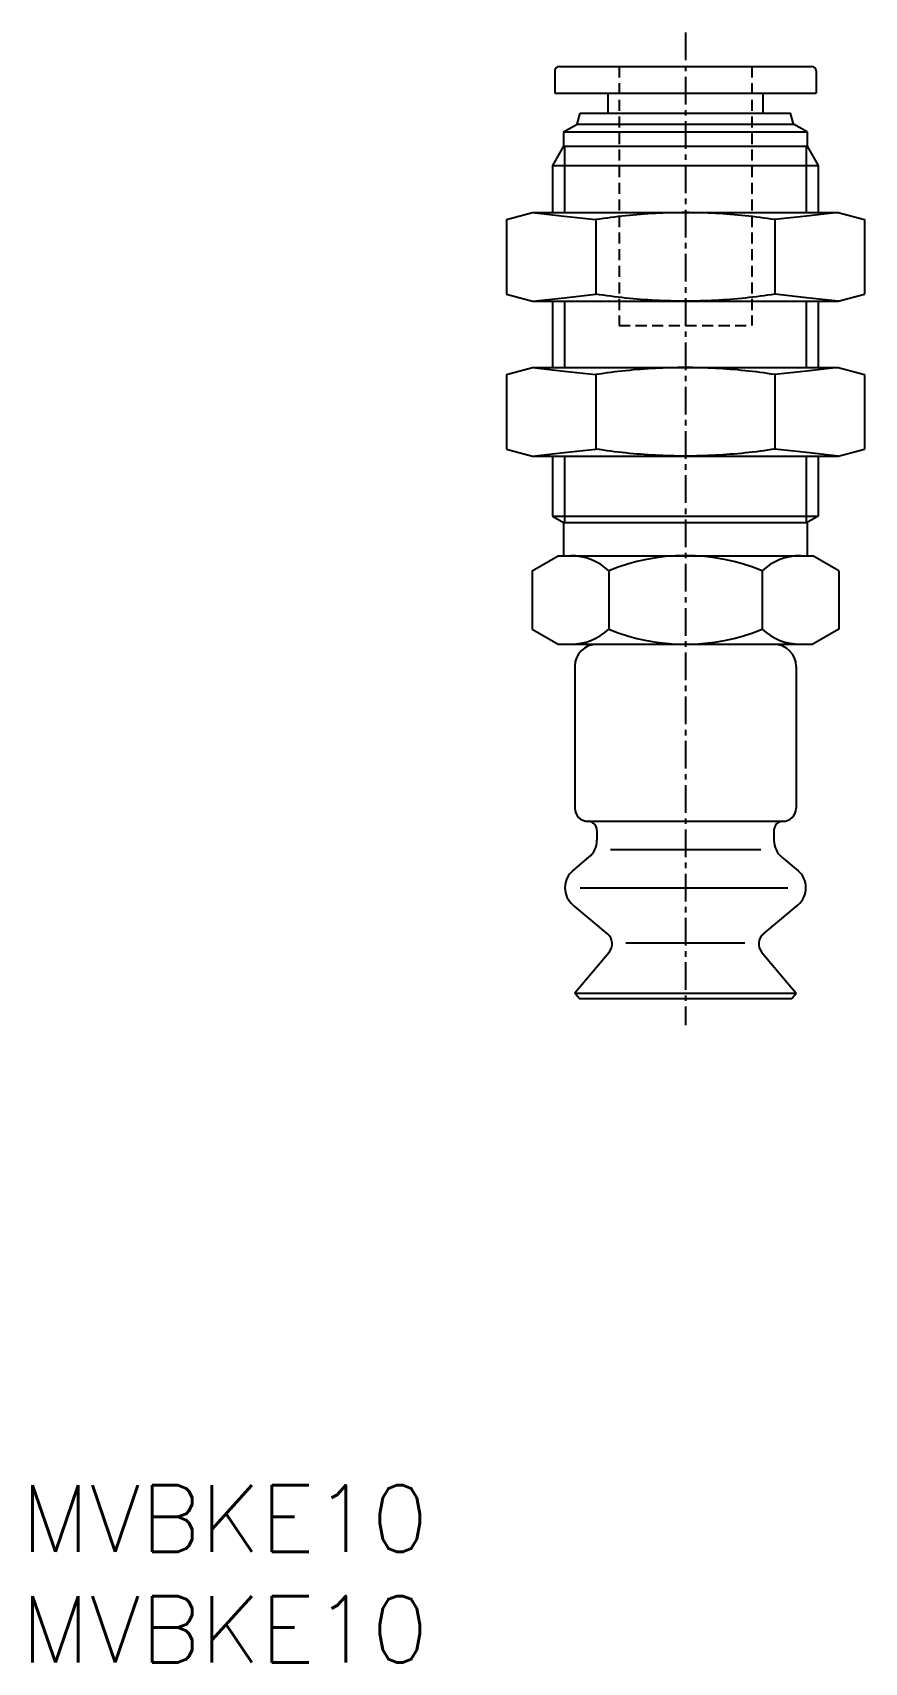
# Model space of a CAD drawing. Extents: x 0.5 to 38.1, y 0 to 73.6.
import ezdxf

# ---------------------------------------------------------------- set-up
doc = ezdxf.new("R2010")
doc.units = 0
doc.linetypes.add('CENTER', pattern=[2, 1.25, -0.25, 0.25, -0.25])
doc.linetypes.add('DASHED', pattern=[0.75, 0.5, -0.25])
doc.layers.get('0').update_dxf_attribs({"linetype": 'CONTINUOUS'})
doc.layers.add('CENTER', color=1, linetype='CENTER')
doc.styles.get("Standard").update_dxf_attribs({"font": 'txt.shx'})

# ---------------------------------------------------------------- blocks, each defined once
blk = doc.blocks.new('*U8')
at = {"color": 7, "linetype": 'CONTINUOUS'}
blk.add_text('MVBKE10', height=3, dxfattribs=at).set_placement((0, 0))
blk = doc.blocks.new('*U9')
at = {"color": 7, "linetype": 'CONTINUOUS'}
blk.add_text('MVBKE10', height=3, dxfattribs=at).set_placement((0, 5))

msp = doc.modelspace()

# ---------------------------------------------------------------- linework, layer by layer
at = {"color": 7, "linetype": 'CONTINUOUS'}
for p, q in [((24.1, 71.9), (24.1, 70.9)), ((24.3, 72.1), (35.7, 72.1)), ((35.9, 71.9), (35.9, 70.9)), ((24.1, 70.9), (35.9, 70.9)), ((26.5, 70.9), (26.5, 70)), ((33.5, 70.9), (33.5, 70)), ((25.116, 69.5), (25.25, 70)), ((25.25, 70), (34.75, 70)), ((34.884, 69.5), (34.75, 70)), ((24.5, 69.144), (25.116, 69.5)), ((25.116, 69.5), (34.884, 69.5)), ((35.5, 69.144), (34.884, 69.5)), ((24.5, 68.5), (24, 67.634)), ((24.5, 69.144), (24.5, 68.5)), ((24.5, 69.144), (35.5, 69.144)), ((24.5, 68.5), (35.5, 68.5)), ((24.541, 68.5), (24.541, 65.5)), ((35.458, 68.5), (35.458, 65.5)), ((35.5, 69.144), (35.5, 68.5)), ((35.5, 68.5), (36, 67.634)), ((24, 67.634), (36, 67.634)), ((24, 67.634), (24, 65.5)), ((36, 67.634), (36, 65.5)), ((21.917, 65.183), (23.1, 65.5)), ((21.917, 65.183), (21.917, 61.817)), ((23.1, 65.5), (36.9, 65.5)), ((25.959, 65.183), (25.959, 61.817)), ((34.041, 65.183), (34.041, 61.817)), ((36.9, 65.5), (38.083, 65.183)), ((38.083, 65.183), (38.083, 61.817)), ((21.917, 61.817), (23.1, 61.5)), ((23.1, 61.5), (36.9, 61.5)), ((24, 61.5), (24, 58.5)), ((24.541, 61.5), (24.541, 58.5)), ((35.458, 61.5), (35.458, 58.5)), ((36, 61.5), (36, 58.5)), ((36.9, 61.5), (38.083, 61.817)), ((21.917, 58.183), (23.1, 58.5)), ((21.917, 58.183), (21.917, 54.817)), ((23.1, 58.5), (36.9, 58.5)), ((25.959, 58.183), (25.959, 54.817)), ((34.041, 58.183), (34.041, 54.817)), ((36.9, 58.5), (38.083, 58.183)), ((38.083, 58.183), (38.083, 54.817)), ((21.917, 54.817), (23.1, 54.5)), ((23.1, 54.5), (36.9, 54.5)), ((24, 54.5), (24, 51.789)), ((24.541, 54.5), (24.541, 51.5)), ((35.458, 54.5), (35.458, 51.5)), ((36, 54.5), (36, 51.789)), ((36.9, 54.5), (38.083, 54.817)), ((24, 51.789), (36, 51.789)), ((24, 51.789), (24.5, 51.5)), ((36, 51.789), (35.5, 51.5)), ((24.5, 51.5), (24.5, 50)), ((24.5, 51.5), (35.5, 51.5)), ((35.5, 51.5), (35.5, 50)), ((23.072, 49.32), (24.25, 50)), ((24.25, 50), (35.75, 50)), ((36.928, 49.32), (35.75, 50)), ((23.072, 49.32), (23.072, 46.68)), ((26.536, 49.32), (26.536, 46.68)), ((33.464, 49.32), (33.464, 46.68)), ((36.928, 49.32), (36.928, 46.68)), ((23.072, 46.68), (24.25, 46)), ((36.928, 46.68), (35.75, 46)), ((24.25, 46), (35.75, 46)), ((25, 45), (25, 38.6)), ((35, 45), (35, 38.6)), ((25.6, 38), (34.4, 38)), ((26, 37.6), (26, 37.145)), ((34, 37.6), (34, 37.145)), ((24.913, 35.766), (25.643, 36.378)), ((26.609, 36.722), (33.406, 36.722)), ((34.357, 36.378), (35.087, 35.766)), ((25.25, 35), (34.626, 35)), ((26.474, 32.924), (24.913, 34.234)), ((33.526, 32.924), (35.087, 34.234)), ((27.303, 32.516), (32.684, 32.516)), ((26.548, 32.079), (25, 30.233)), ((33.452, 32.079), (35, 30.233)), ((25.196, 30), (25, 30.233)), ((25, 30.233), (35, 30.233)), ((34.804, 30), (35, 30.233)), ((25.196, 30), (34.804, 30))]:
    msp.add_line(p, q, dxfattribs=at)
at = {"color": 3, "linetype": 'DASHED'}
for p, q in [((27, 72.1), (27, 60.4)), ((33, 72.1), (33, 60.4)), ((27, 60.4), (33, 60.4))]:
    msp.add_line(p, q, dxfattribs=at)
at = {"color": 7, "linetype": 'CONTINUOUS'}
for points in [[(23.1, 65.5), (24.529, 65.342), (25.959, 65.183)], [(36.9, 65.5), (35.471, 65.342), (34.041, 65.183)], [(23.1, 61.5), (24.529, 61.658), (25.959, 61.817)], [(36.9, 61.5), (35.471, 61.658), (34.041, 61.817)], [(23.1, 58.5), (24.529, 58.342), (25.959, 58.183)], [(36.9, 58.5), (35.471, 58.342), (34.041, 58.183)], [(23.1, 54.5), (24.529, 54.658), (25.959, 54.817)], [(36.9, 54.5), (35.471, 54.658), (34.041, 54.817)]]:
    msp.add_lwpolyline(points, dxfattribs=at)
for points in [[(34.041, 65.183, 0.025752), (31.353, 65.464, 0.026355), (28.647, 65.464, 0.025755), (25.959, 65.183)], [(34.041, 61.817, -0.025752), (31.353, 61.536, -0.026355), (28.647, 61.536, -0.025755), (25.959, 61.817)], [(34.041, 58.183, 0.025752), (31.353, 58.464, 0.026355), (28.647, 58.464, 0.025755), (25.959, 58.183)], [(34.041, 54.817, -0.025752), (31.353, 54.536, -0.026355), (28.647, 54.536, -0.025755), (25.959, 54.817)]]:
    msp.add_lwpolyline(points, format="xyb", dxfattribs=at)
for centre, radius, start, end in [((24.3, 71.9), 0.2, 90, 180), ((35.7, 71.9), 0.2, 0, 90), ((24.804, 47.455), 2.545, 47.11672, 90), ((30, 40.839), 9.161, 67.78069, 112.21931), ((35.196, 47.455), 2.545, 90, 132.88328), ((24.804, 48.545), 2.545, 270, 312.88328), ((30, 55.161), 9.161, 247.78069, 292.21931), ((35.196, 48.545), 2.545, 227.11672, 270), ((26, 45), 1, 90, 180), ((34, 45), 1, 0, 90), ((25.6, 38.6), 0.6, 180, 270), ((34.4, 38.6), 0.6, 270, 0), ((25.6, 37.6), 0.4, 0, 90), ((34.4, 37.6), 0.4, 90, 180), ((25, 37.145), 1, 309.99999, 0), ((35, 37.145), 1, 180, 230.00001), ((25.556, 35), 1, 129.99999, 230.00001), ((34.444, 35), 1, 309.99999, 50.00001), ((26.089, 32.464), 0.6, 320, 50), ((33.911, 32.464), 0.6, 130, 220)]:
    msp.add_arc(centre, radius, start, end, dxfattribs=at)
at = {"layer": 'CENTER', "color": 1, "linetype": 'CENTER'}
msp.add_line((30, 73.634), (30, 28.786), dxfattribs=at)

# ---------------------------------------------------------------- block references
at = {"color": 7, "linetype": 'CONTINUOUS'}
for name in ['*U9', '*U8']:
    msp.add_blockref(name, (0, 0), dxfattribs=at)

doc.saveas('drawing.dxf')
